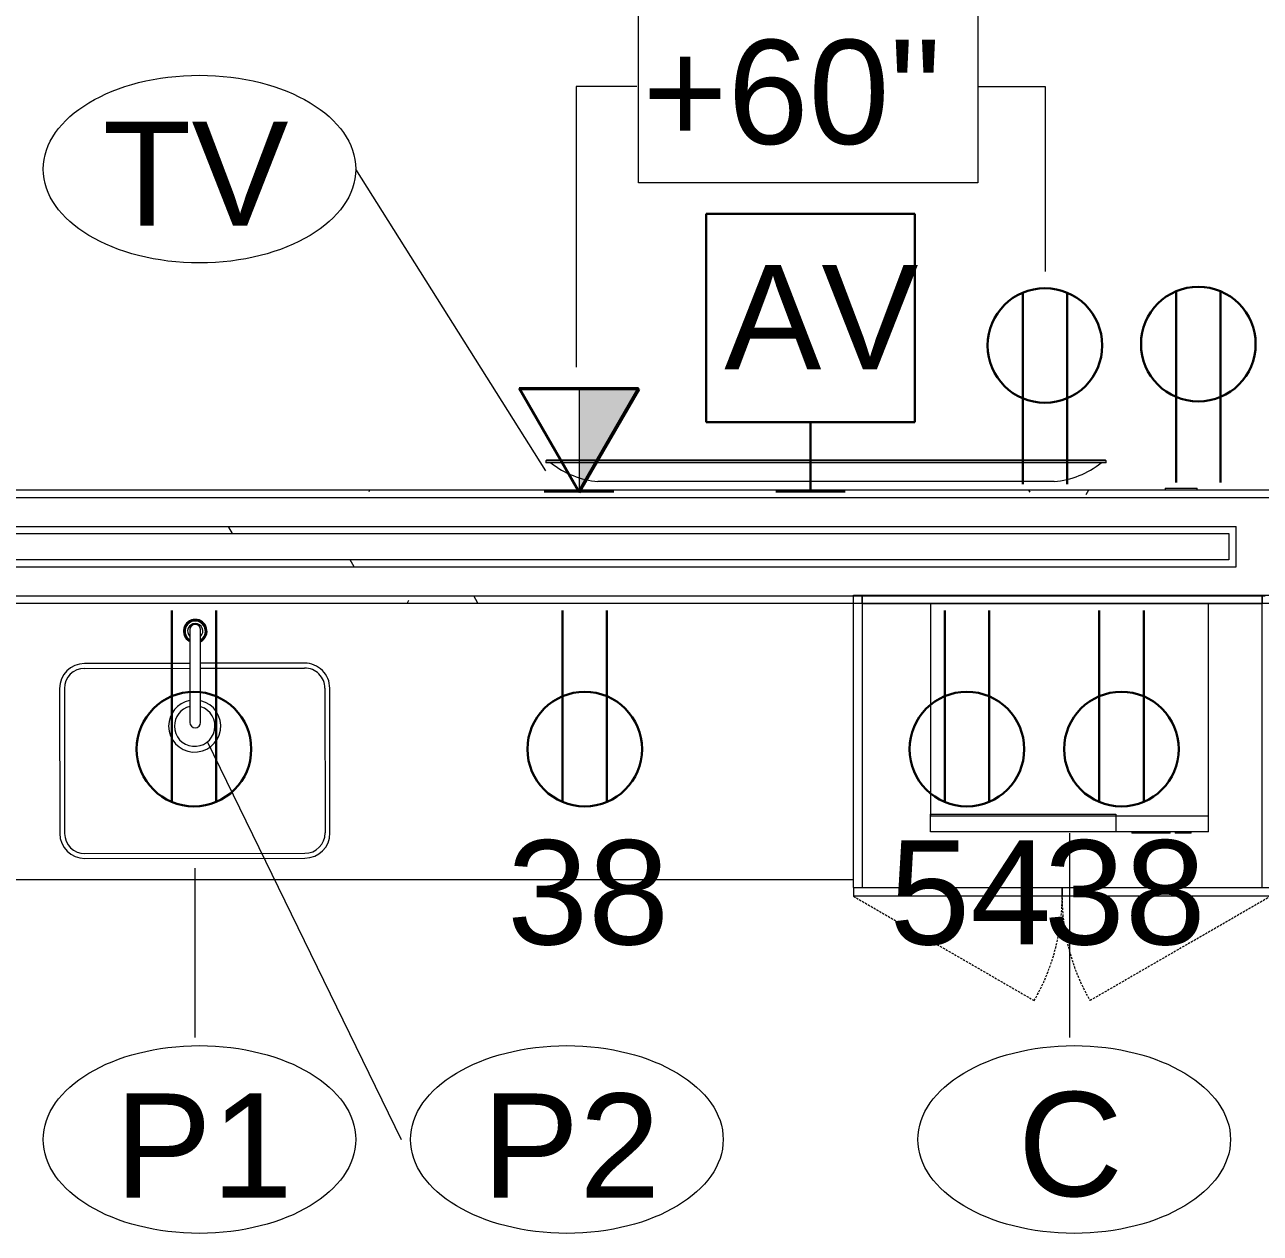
# Model space of a CAD drawing. Header units: inches. Extents: x 0 to 1865, y 0 to 1094.
# Drawn here: x 589.3 to 696, y 447.7 to 552.1 of the extents above; entities that cross this region are included whole.
import ezdxf

# ---------------------------------------------------------------- set-up
doc = ezdxf.new("R2010")
doc.units = ezdxf.units.IN
doc.header["$MEASUREMENT"] = 0
doc.linetypes.add('Hidden', pattern=[0.28125, 0.1875, -0.09375])
for name, color, linetype, lineweight in [('A-ANNO-NOTE', 131, 'Continuous', 9), ('A-DETL', 90, 'Continuous', 9), ('A-WALL', 113, 'Continuous', 13), ('A-WALL-PATT', 111, 'Continuous', 13), ('E-ELEC-FIXT', 91, 'Continuous', 9), ('G-ANNO-TEXT', 231, 'Continuous', 9), ('I-WALL', 2, 'Continuous', 13), ('P-SANR-FIXT', 6, 'Continuous', 9), ('P-SANR-FIXT-IDEN', 2, 'Continuous', 9), ('Q-CASE', 31, 'Continuous', 9), ('Q-SPCQ', 91, 'Continuous', 9), ('Q-SPCQ-IDEN', 132, 'Continuous', 9)]:
    doc.layers.add(name, color=color, linetype=linetype, lineweight=lineweight)
doc.styles.add('Arial_1', font='arial.ttf', dxfattribs={"height": 9})
doc.styles.add('Swis721 Lt BT', font='swissl.ttf', dxfattribs={"height": 9})
pattern_1 = [(0, (0, 0), (30.72, 7.68), [1.267, -21.773, 1.267, -21.773, -122.88]), (0, (0, 0), (30.72, 7.68), [-46.08, 1.267, -44.813, 1.267, -21.773, -53.76]), (0, (0, 0), (30.72, 7.68), [-115.2, 1.267, -14.093, 1.267, -37.133]), (120, (11.52, 3.84), (-22.011075, 22.7643), [1.267, -21.773, 1.267, -21.773, -122.88]), (120, (11.52, 3.84), (-22.011075, 22.7643), [-46.08, 1.267, -44.813, 1.267, -21.773, -53.76]), (120, (11.52, 3.84), (-22.011075, 22.7643), [-115.2, 1.267, -14.093, 1.267, -37.133]), (240, (15.36, 19.2), (-8.708925, -30.4443), [1.267, -21.773, 1.267, -21.773, -122.88]), (240, (15.36, 19.2), (-8.708925, -30.4443), [-46.08, 1.267, -44.813, 1.267, -21.773, -53.76]), (240, (15.36, 19.2), (-8.708925, -30.4443), [-115.2, 1.267, -14.093, 1.267, -37.133])]

# ---------------------------------------------------------------- blocks, each defined once
blk = doc.blocks.new('A-Flat_Screen_TV - OLED 55BGP 55_-7364321-Level 05 POWER _ SIGNAL')
at = {"layer": 'Q-SPCQ'}
for p, q in [((-24.14, 0.06), (24.14, 0.06)), ((-24.14, 0.06), (-24.14, 0)), ((24.14, 0), (24.14, 0.06)), ((-24.2, 0), (24.2, 0)), ((-24.2, 0), (-24.2, -0.19)), ((24.2, -0.19), (-24.2, -0.19)), ((24.2, -0.19), (24.2, 0)), ((19.7, -1.81), (-19.7, -1.81))]:
    blk.add_line(p, q, dxfattribs=at)
for centre, start, end in [((-19.1, 5.58), 231.0344, 265.3628), ((19.1, 5.58), 274.6372, 308.9656)]:
    blk.add_arc(centre, 7.41, start, end, dxfattribs=at)
blk = doc.blocks.new('PS - Power Device _Wall Base_ - Duplex-4862727-Level 05 POWER _ SIGNAL')
at = {"layer": 'E-ELEC-FIXT'}
for p, q in [((214.99, 945.62), (214.8, 945.62)), ((214.99, 945.62), (214.99, 942.87)), ((214.8, 942.87), (214.99, 942.87))]:
    blk.add_line(p, q, dxfattribs=at)
blk = doc.blocks.new('A-Microwave1 - 1000 Watt-2_5CuFt-BREAK-7727659-Level 05 POWER _ SIGNAL')
at = {"layer": 'Q-SPCQ'}
for p, q in [((-6.89, -8.83), (-6.89, -27.13)), ((17.11, -27.13), (17.11, -8.83)), ((-6.89, -27), (9.11, -27)), ((-6.89, -28.5), (-6.89, -27)), ((-6.89, -27.13), (17.11, -27.13)), ((9.11, -27), (9.11, -28.5)), ((17.11, -28.5), (17.11, -27.13)), ((9.11, -28.5), (-6.89, -28.5)), ((17.11, -28.5), (9.11, -28.5)), ((10.48, -28.5), (10.48, -28.63)), ((11.86, -28.63), (10.48, -28.63)), ((11.86, -28.5), (11.86, -28.63)), ((11.92, -28.63), (11.86, -28.63)), ((11.92, -28.63), (11.92, -28.5)), ((12.42, -28.63), (11.92, -28.63)), ((12.42, -28.5), (12.42, -28.63)), ((13.79, -28.63), (12.42, -28.63)), ((13.79, -28.63), (13.79, -28.5)), ((14.23, -28.5), (14.23, -28.63)), ((15.61, -28.63), (14.23, -28.63)), ((15.61, -28.63), (15.61, -28.5))]:
    blk.add_line(p, q, dxfattribs=at)
blk = doc.blocks.new('CW Cupbd Combined - Oven Tower 96_h x 24_d _2 Microwaves_ 2 pull out drawers_-7806626-Level 05 POWER _ SIGNAL')
at = {"layer": 'Q-CASE', "linetype": 'Hidden'}
for p, q in [((2, 31.31), (17.6, 40.32)), ((38.03, 31.31), (22.42, 40.32))]:
    blk.add_line(p, q, dxfattribs=at)
at = {"layer": 'Q-CASE'}
for p, q in [((2, 31.31), (20.01, 31.31)), ((2, 31.31), (2, 30.56)), ((20.01, 30.56), (20.01, 31.31)), ((20.01, 31.31), (38.03, 31.31)), ((20.01, 31.31), (20.01, 30.56)), ((38.03, 30.56), (38.03, 31.31)), ((20.01, 30.56), (2, 30.56)), ((38.03, 30.56), (20.01, 30.56))]:
    blk.add_line(p, q, dxfattribs=at)
at = {"layer": 'Q-CASE', "lineweight": 20}
for p, q in [((2, 5.31), (2, 30.56)), ((2.75, 30.56), (2.75, 5.31)), ((37.28, 5.31), (37.28, 30.56)), ((38.03, 30.56), (38.03, 5.31)), ((2.75, 6.06), (37.28, 6.06)), ((2.75, 5.31), (2.75, 6.06)), ((37.28, 6.06), (37.28, 5.31)), ((2.75, 5.31), (2, 5.31)), ((37.28, 5.31), (2.75, 5.31)), ((38.03, 5.31), (37.28, 5.31))]:
    blk.add_line(p, q, dxfattribs=at)
at = {"layer": 'Q-CASE', "linetype": 'Hidden'}
for centre, start, end in [((2, 31.31), 359.5, 30), ((38.03, 31.31), 150, 180.5)]:
    blk.add_arc(centre, 18.02, start, end, dxfattribs=at)
blk = doc.blocks.new('equip-sink-undr-elkay-single-lustertone - UNDERMOUNT SINK-7798325-Level 05 POWER _ SIGNAL')
at = {"layer": 'P-SANR-FIXT'}
for p, q in [((-0.41, 8.42), (-9.5, 8.42)), ((-9.5, 8), (-0.41, 8)), ((9.5, 8.42), (0.52, 8.42)), ((0.52, 8), (9.5, 8)), ((-11.67, 6.25), (-11.67, -6.25)), ((-11.25, 6.25), (-11.25, -6.25)), ((11.25, 6.25), (11.25, -6.25)), ((11.67, -6.25), (11.67, 6.25)), ((-9.5, -8), (9.5, -8)), ((-9.5, -8.42), (9.5, -8.42))]:
    blk.add_line(p, q, dxfattribs=at)
for centre, radius, start, end in [((-9.5, 6.25), 2.17, 90, 180), ((-9.5, 6.25), 1.75, 90, 180), ((9.5, 6.25), 2.17, 360, 90), ((9.5, 6.25), 1.75, 360, 90), ((0, 3), 2.25, 101.1292, 180), ((0, 3), 2.25, 180, 76.2087), ((0, 3), 1.75, 103.9154, 180), ((0, 3), 1.75, 180, 72), ((-9.5, -6.25), 2.17, 180, 270), ((-9.5, -6.25), 1.75, 180, 270), ((9.5, -6.25), 2.17, 270, 360), ((9.5, -6.25), 1.75, 270, 360)]:
    blk.add_arc(centre, radius, start, end, dxfattribs=at)
blk = doc.blocks.new('P-Faucet-Counter - Matte Black-4259821-Level 05 POWER _ SIGNAL')
at = {"layer": 'P-SANR-FIXT'}
for p, q in [((-0.47, 0.12), (-0.47, -7.88)), ((0.47, -7.88), (0.47, 0.12))]:
    blk.add_line(p, q, dxfattribs=at)
for centre, radius, start, end in [((0, 0), 1.02, 90, 240), ((0, 0), 0.933, 90, 239.9469), ((0, 0), 0.875, 90, 237.5344), ((0, 0), 0.656, 90, 224.5084), ((0, 0.12), 0.467, 0, 180), ((0, 0), 1.02, 300, 90), ((0, 0), 0.933, 300.0531, 90), ((0, 0), 0.875, 302.4656, 90), ((0, 0), 0.656, 315.4916, 90), ((0, -7.88), 0.467, 180, 360)]:
    blk.add_arc(centre, radius, start, end, dxfattribs=at)
blk = doc.blocks.new('Casework 1 - Casework 1-7838541-Level 05 POWER _ SIGNAL')
at = {"layer": 'Q-CASE'}
blk.add_line((498.89, 478.25), (660.85, 478.25), dxfattribs=at)
blk = doc.blocks.new('Plumbing Equipment Tag - Standard-3394155-Level 05 POWER _ SIGNAL')
at = {"layer": 'P-SANR-FIXT-IDEN'}
blk.add_ellipse((-0.0499, 0.0037), major_axis=(-0.1406, 0), ratio=0.600473, dxfattribs=at)
blk = doc.blocks.new('Appliance_Specialty Equipment Tag - Standard-3515593-Level 05 POWER _ SIGNAL')
at = {"layer": 'Q-SPCQ-IDEN'}
blk.add_ellipse((-0.0499, 0.0037), major_axis=(-0.1406, 0), ratio=0.600473, dxfattribs=at)

msp = doc.modelspace()

# ---------------------------------------------------------------- hatches: boundary and pattern name
at = {"layer": 'A-ANNO-NOTE'}
msp.add_hatch(color=256, dxfattribs=at).paths.add_polyline_path([(637.17, 511.68), (642.33, 520.61), (637.17, 520.61)], flags=0)
at = {"layer": 'A-WALL-PATT', "lineweight": 9}
h = msp.add_hatch(dxfattribs=at)
h.set_pattern_fill('FP_1', color=256, style=0, pattern_type=2)
h.set_pattern_definition(pattern_1)
h.paths.add_polyline_path([(495.14, 508.75), (495.76, 508.75), (495.76, 511.25), (507.01, 511.25), (507.01, 511.87), (495.14, 511.87), (495.14, 508.89)], flags=0)
h.paths.add_polyline_path([(696.39, 511.25), (736.61, 511.25), (736.61, 511.87), (580.89, 511.87), (580.89, 511.25), (694.06, 511.25)], flags=0)
h.paths.add_polyline_path([(519.01, 511.25), (578.39, 511.25), (578.39, 511.87), (519.01, 511.87), (519.01, 511.43)], flags=0)
h = msp.add_hatch(dxfattribs=at)
h.set_pattern_fill('FP_1', color=256, style=0, pattern_type=2)
h.set_pattern_definition(pattern_1)
h.paths.add_polyline_path([(635.52, 508.12), (693.89, 508.12), (693.89, 508.75), (519.01, 508.75), (519.01, 508.12), (615.2, 508.12)], flags=0)
h.paths.add_polyline_path([(734.67, 508.12), (736.61, 508.12), (736.61, 508.75), (696.39, 508.75), (696.39, 508.12), (696.89, 508.12), (696.89, 508.25), (697.01, 508.12), (723.32, 508.12)], flags=0)
h.paths.add_polyline_path([(498.26, 508.12), (507.01, 508.12), (507.01, 508.75), (498.26, 508.75)], flags=0)
h.paths.add_polyline_path([(495.76, 508.12), (495.76, 508.75), (495.14, 508.75), (495.14, 508.12)], flags=0)
h = msp.add_hatch(dxfattribs=at)
h.set_pattern_fill('FP_1', color=256, style=0, pattern_type=2)
h.set_pattern_definition(pattern_1)
h.paths.add_polyline_path([(660.85, 505.25), (693.26, 505.25), (693.26, 505.87), (498.89, 505.87), (498.89, 505.25), (635.52, 505.25)], flags=0)
h = msp.add_hatch(dxfattribs=at)
h.set_pattern_fill('FP_1', color=256, style=0, pattern_type=2)
h.set_pattern_definition(pattern_1)
h.paths.add_polyline_path([(691.5, 502.12), (693.26, 502.12), (693.26, 502.75), (498.89, 502.75), (498.89, 502.12), (667.5, 502.12)], flags=0)

# ---------------------------------------------------------------- linework, layer by layer
at = {"layer": 'A-ANNO-NOTE', "lineweight": 30}
for p, q in [((666.14, 535.75), (648.14, 535.75)), ((648.14, 535.75), (648.14, 517.75)), ((666.14, 517.75), (666.14, 535.75)), ((675.46, 512.4), (675.46, 528.93)), ((675.46, 512.4), (675.46, 528.93)), ((679.29, 512.4), (679.29, 528.93)), ((688.71, 512.53), (688.71, 529.05)), ((688.71, 512.53), (688.71, 529.05)), ((692.54, 512.53), (692.54, 529.05)), ((637.14, 511.75), (631.98, 520.68)), ((631.98, 520.68), (642.29, 520.68)), ((637.17, 511.68), (632.02, 520.61)), ((632.02, 520.61), (642.33, 520.61)), ((637.14, 511.75), (642.29, 520.68)), ((637.17, 511.68), (642.33, 520.61)), ((648.14, 517.75), (666.14, 517.75)), ((657.14, 511.75), (657.14, 517.75)), ((640.14, 511.75), (634.14, 511.75)), ((660.14, 511.75), (654.14, 511.75)), ((601.98, 501.47), (601.98, 484.95)), ((605.81, 501.47), (605.81, 484.95)), ((605.81, 501.47), (605.81, 484.95)), ((635.73, 501.47), (635.73, 484.95)), ((639.56, 501.47), (639.56, 484.95)), ((639.56, 501.47), (639.56, 484.95)), ((668.73, 501.47), (668.73, 484.95)), ((672.56, 501.47), (672.56, 484.95)), ((672.56, 501.47), (672.56, 484.95)), ((682.08, 501.47), (682.08, 484.95)), ((685.91, 501.47), (685.91, 484.95)), ((685.91, 501.47), (685.91, 484.95))]:
    msp.add_line(p, q, dxfattribs=at)
at = {"layer": 'A-ANNO-NOTE'}
for p, q in [((637.17, 511.68), (642.33, 520.61)), ((642.33, 520.61), (637.17, 520.61)), ((637.17, 520.61), (637.17, 511.68))]:
    msp.add_line(p, q, dxfattribs=at)
at = {"layer": 'A-ANNO-NOTE', "lineweight": 30}
for centre in [(677.38, 524.37), (690.63, 524.49), (603.89, 489.51), (637.64, 489.51), (670.64, 489.51), (683.99, 489.51)]:
    msp.add_circle(centre, 4.95, dxfattribs=at)
at = {"layer": 'A-DETL'}
for p, q in [((642.15, 546.75), (636.9, 546.75)), ((636.9, 546.75), (636.9, 522.5)), ((671.65, 546.75), (677.4, 546.75)), ((677.4, 546.75), (677.4, 530.75))]:
    msp.add_line(p, q, dxfattribs=at)
at = {"layer": 'A-WALL'}
for p, q in [((580.89, 511.25), (737.23, 511.25)), ((519.01, 508.75), (693.89, 508.75)), ((693.89, 505.25), (693.89, 508.75)), ((498.26, 505.25), (693.89, 505.25)), ((498.26, 502.75), (696.39, 502.75))]:
    msp.add_line(p, q, dxfattribs=at)
at = {"layer": 'G-ANNO-TEXT', "color": 7, "flags": 128}
msp.add_lwpolyline([(642.27, 554.39), (671.59, 554.39), (671.59, 538.41), (642.27, 538.41)], close=True, dxfattribs=at)
at = {"layer": 'I-WALL'}
for p, q in [((736.61, 511.87), (581.51, 511.87)), ((519.01, 508.12), (693.26, 508.12)), ((693.26, 508.12), (693.26, 505.87)), ((693.26, 505.87), (519.01, 505.87)), ((498.89, 502.12), (697.01, 502.12))]:
    msp.add_line(p, q, dxfattribs=at)
at = {"layer": 'P-SANR-FIXT-IDEN'}
for p, q in [((605.03, 490.18), (621.78, 455.8)), ((603.96, 479.24), (603.96, 464.6))]:
    msp.add_line(p, q, dxfattribs=at)
at = {"layer": 'Q-SPCQ-IDEN'}
for p, q in [((634.29, 513.55), (617.87, 539.61)), ((679.5, 482.25), (679.5, 464.6))]:
    msp.add_line(p, q, dxfattribs=at)

# ---------------------------------------------------------------- block references
at = {"layer": 'E-ELEC-FIXT', "rotation": 89.99999999999994}
msp.add_blockref('PS - Power Device _Wall Base_ - Duplex-4862727-Level 05 POWER _ SIGNAL', (1633.39, 297.07), dxfattribs=at)
at = {"layer": 'P-SANR-FIXT'}
msp.add_blockref('P-Faucet-Counter - Matte Black-4259821-Level 05 POWER _ SIGNAL', (604, 499.7), dxfattribs=at)
at = {"layer": 'P-SANR-FIXT', "rotation": 0.08728726663775664}
msp.add_blockref('equip-sink-undr-elkay-single-lustertone - UNDERMOUNT SINK-7798325-Level 05 POWER _ SIGNAL', (603.96, 488.5), dxfattribs=at)
at = {"layer": 'P-SANR-FIXT-IDEN', "xscale": 95.99999999999994, "yscale": 95.99999999999994, "zscale": 95.99999999999994}
for p in [(609.16, 455.44), (640.89, 455.44)]:
    msp.add_blockref('Plumbing Equipment Tag - Standard-3394155-Level 05 POWER _ SIGNAL', p, dxfattribs=at)
at = {"layer": 'Q-CASE', "rotation": 180}
msp.add_blockref('CW Cupbd Combined - Oven Tower 96_h x 24_d _2 Microwaves_ 2 pull out drawers_-7806626-Level 05 POWER _ SIGNAL', (698.88, 508.11), dxfattribs=at)
at = {"layer": 'Q-CASE'}
msp.add_blockref('Casework 1 - Casework 1-7838541-Level 05 POWER _ SIGNAL', (0, 0), dxfattribs=at)
at = {"layer": 'Q-SPCQ'}
for name, p in [('A-Flat_Screen_TV - OLED 55BGP 55_-7364321-Level 05 POWER _ SIGNAL', (658.48, 514.43)), ('A-Microwave1 - 1000 Watt-2_5CuFt-BREAK-7727659-Level 05 POWER _ SIGNAL', (674.4, 510.88))]:
    msp.add_blockref(name, p, dxfattribs=at)
at = {"layer": 'Q-SPCQ-IDEN', "xscale": 95.99999999999994, "yscale": 95.99999999999994, "zscale": 95.99999999999994}
for p in [(609.16, 539.25), (684.7, 455.44)]:
    msp.add_blockref('Appliance_Specialty Equipment Tag - Standard-3515593-Level 05 POWER _ SIGNAL', p, dxfattribs=at)

# ---------------------------------------------------------------- texts
at = {"layer": 'A-ANNO-NOTE', "char_height": 9, "attachment_point": 1, "style": 'Swis721 Lt BT'}
for s, insert, width in [('AV', (649.69, 531.32), 18.18), ('38', (630.94, 481.64), 16.362), ('54', (663.94, 481.64), 16.362), ('38', (677.29, 481.64), 16.362)]:
    msp.add_mtext(s, dxfattribs=dict(at, insert=insert, width=width))
at = {"layer": 'G-ANNO-TEXT', "color": 7, "insert": (642.64, 550.77), "char_height": 9, "width": 33.33, "attachment_point": 1, "style": 'Swis721 Lt BT'}
msp.add_mtext('+60"', dxfattribs=at)
at = {"layer": 'P-SANR-FIXT-IDEN', "char_height": 9, "width": 17.574, "attachment_point": 1, "style": 'Swis721 Lt BT'}
for s, insert in [('P2', (628.78, 459.77)), ('P1', (597.04, 459.77))]:
    msp.add_mtext(s, dxfattribs=dict(at, insert=insert))
at = {"layer": 'Q-SPCQ-IDEN', "char_height": 9, "attachment_point": 1, "style": 'Arial_1'}
for s, insert, width in [('TV', (596, 543.71), 19.695), ('C', (675.04, 459.9), 11.211)]:
    msp.add_mtext(s, dxfattribs=dict(at, insert=insert, width=width))

doc.saveas('drawing.dxf')
